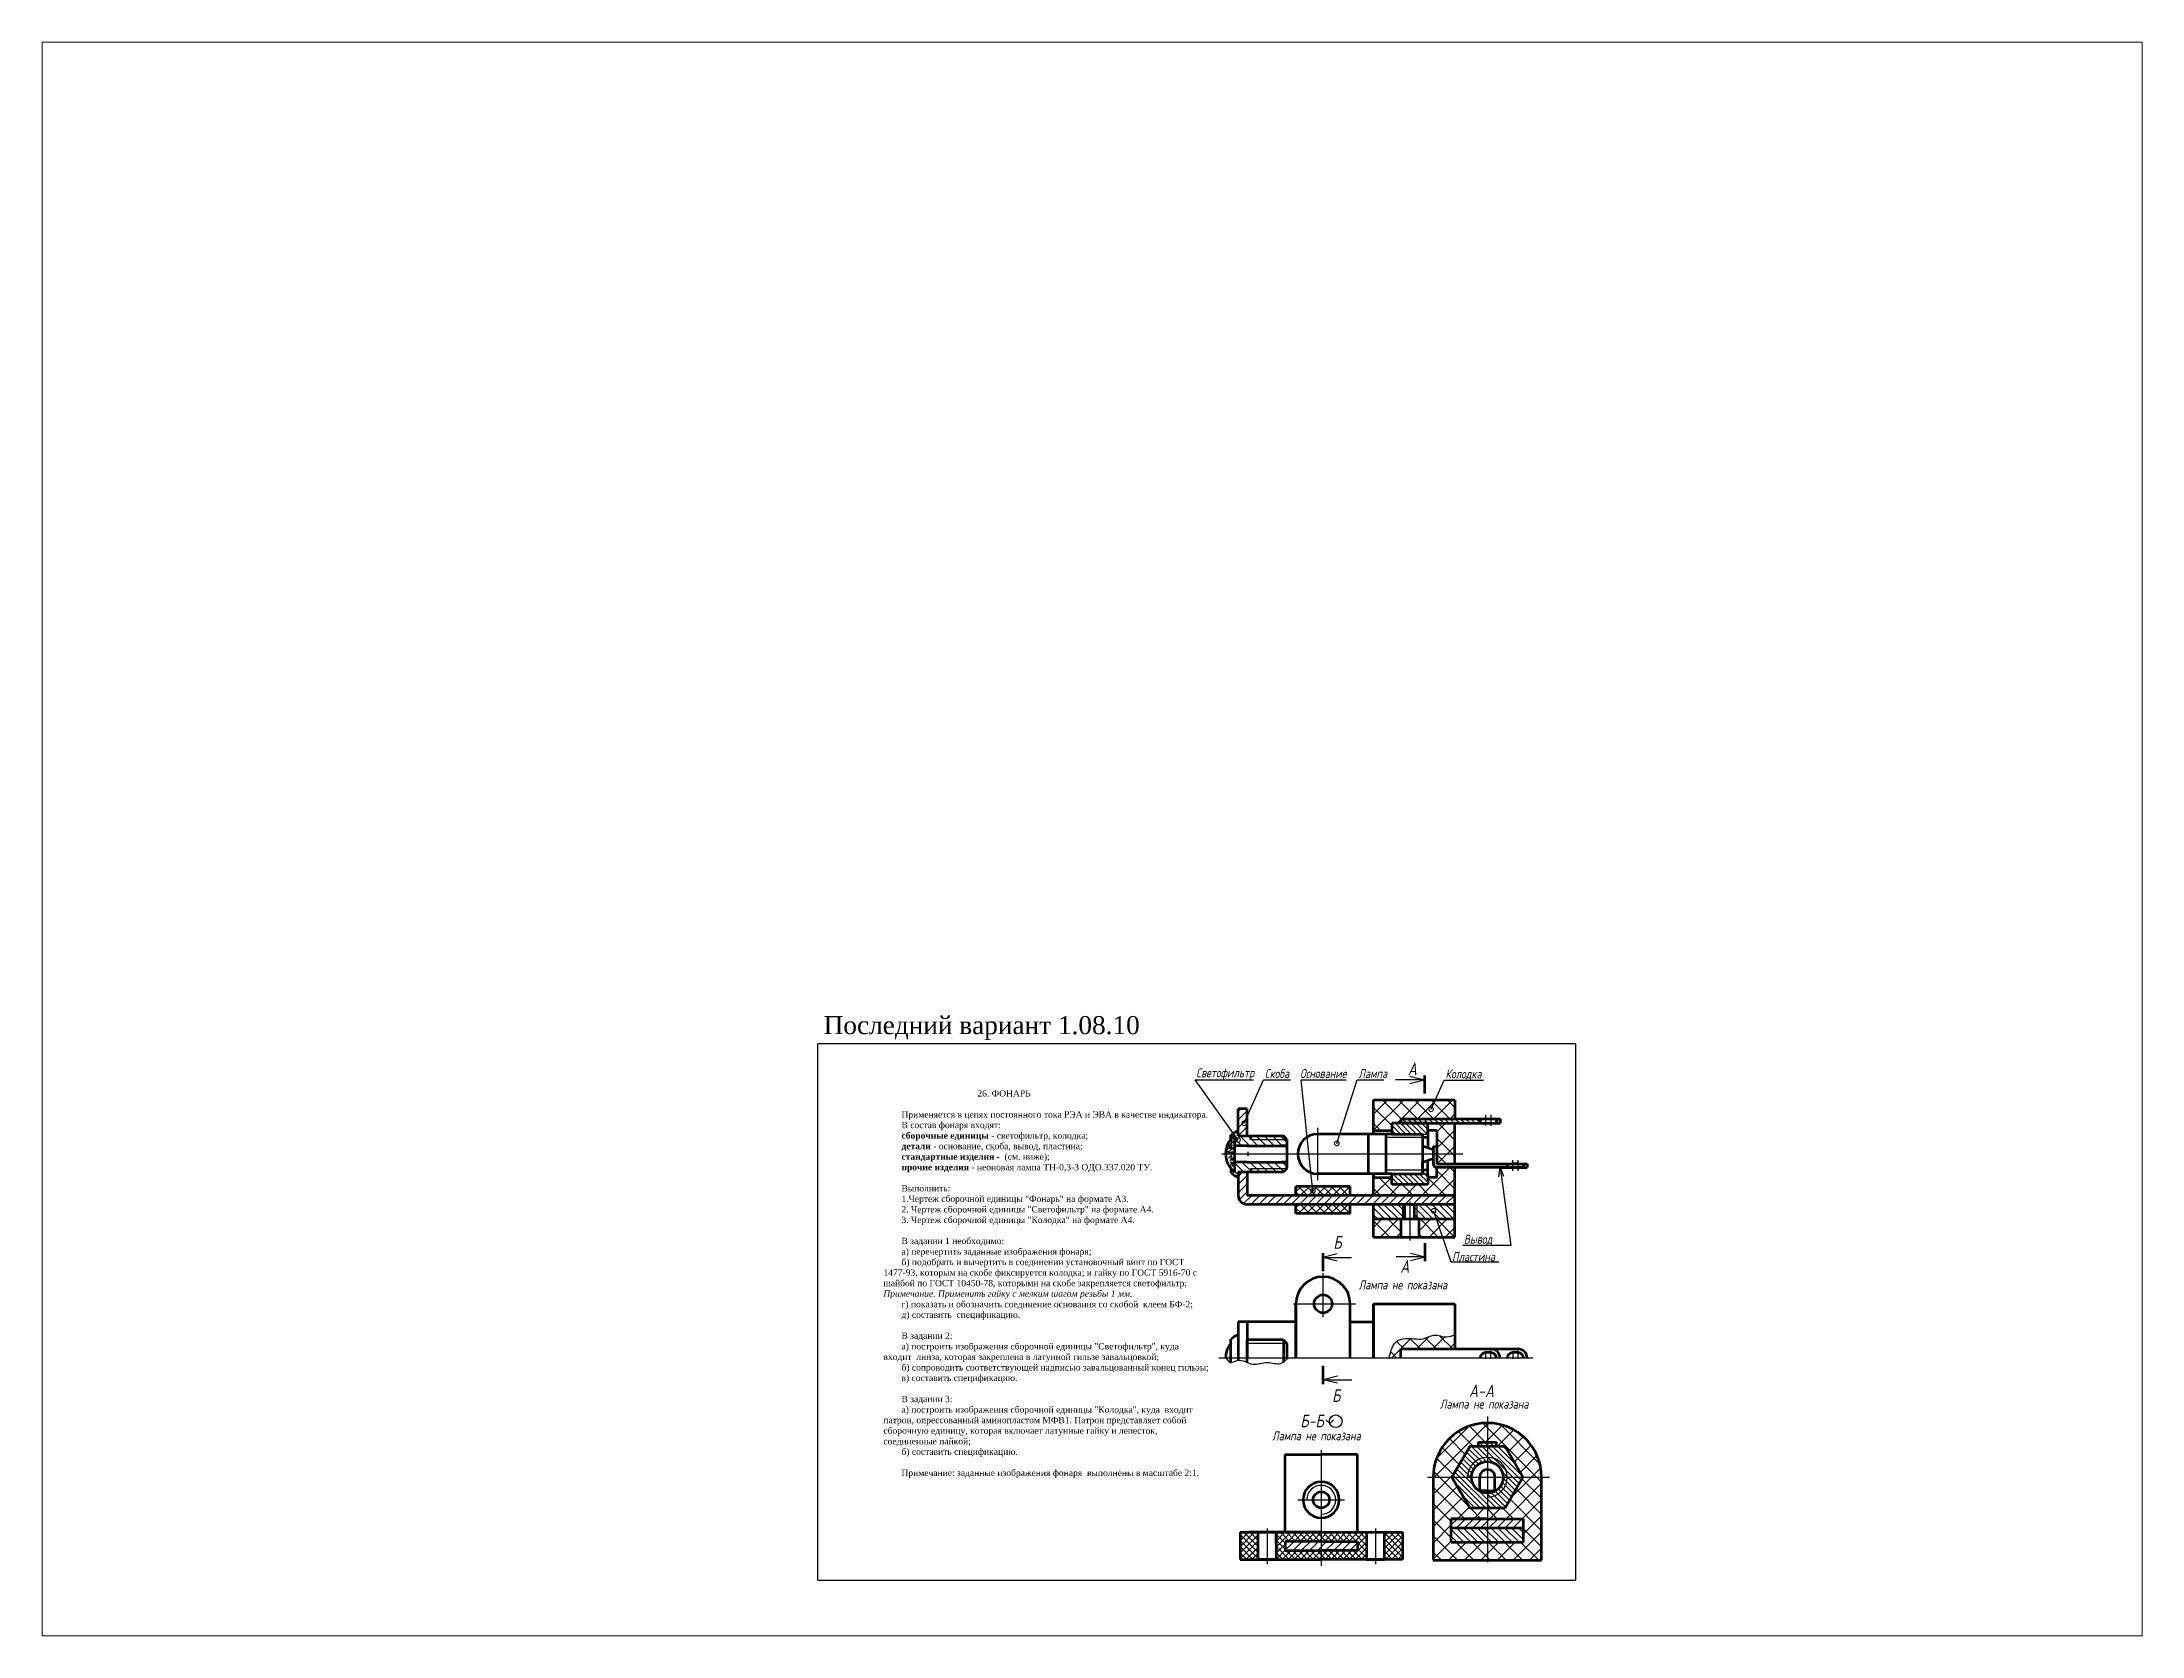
# Paper-space layout 'Layout1' of a CAD drawing. Header units: millimetres. Extents: x 26 to 231, y 20 to 176.
# The model-space entities are those that its viewports show. They can reach past a viewport. Long polylines and large blocks are cut down to what shows.
import ezdxf

# ---------------------------------------------------------------- set-up
doc = ezdxf.new("R2010")
doc.units = ezdxf.units.MM
doc.header["$LTSCALE"] = 0.5
doc.linetypes.add('CENTER2', pattern=[28.575, 19.05, -3.175, 3.175, -3.175])
doc.layers.get('0').update_dxf_attribs({"linetype": 'CONTINUOUS', "lineweight": 60})
doc.styles.get("Standard").update_dxf_attribs({"font": 'ISOCPEUI.TTF', "width": 0.8})
doc.styles.add('стиль1', font='Times New Roman.ttf')
doc.dimstyles.get("Standard").update_dxf_attribs({"dimtxt": 5, "dimasz": 5, "dimexe": 2, "dimexo": 0, "dimgap": 1.5, "dimtad": 1, "dimdec": 0, "dimzin": 0, "dimtxsty": 'Standard', "dimcen": 5, "dimadec": 0, "dimazin": 0, "dimtfac": 1, "dimtdec": 0, "dimtofl": 0, "dimtmove": 0, "dimatfit": 3, "dimldrblk": 'DOTSMALL', "dimfxl": 1, "dimtolj": 1, "dimtzin": 0, "dimarcsym": 0})

# ---------------------------------------------------------------- blocks, each defined once
blk = doc.blocks.new('_DotSmall')
at = {"color": 0, "linetype": 'ByBlock', "const_width": 0.5}
blk.add_lwpolyline([(-0.0625, 0, 1), (0.0625, 0, 1)], format="xyb", close=True, dxfattribs=at)

msp = doc.modelspace()

# ---------------------------------------------------------------- hatches: boundary and pattern name
at = {"lineweight": -3}
h = msp.add_hatch(dxfattribs=at)
h.set_pattern_fill('ANSI31', style=0)
h.set_pattern_definition([(45, (0, -5), (-2.245064, 2.245064), [])])
h.paths.add_polyline_path([(238, 261), (233, 261), (233, 246), (238, 246)])
h.paths.add_polyline_path([(238, 226), (233, 226), (233, 223), (233, 223), (233, 223), (233, 213.1, 0.418115), (238, 208), (353, 208), (353, 213), (238, 213)])
h = msp.add_hatch(dxfattribs=at)
h.set_pattern_fill('ANSI37', scale=2, style=0)
h.set_pattern_definition([(45, (0, -5), (-4.49013, 4.49013), []), (135, (0, -5), (-4.49013, -4.49013), [])])
h.paths.add_polyline_path([(353, 266), (308, 266), (308, 249), (318, 249), (318, 253), (323, 253), (323, 255.5), (353, 255.5)])
h.paths.add_polyline_path([(353, 253), (338, 253), (338, 249), (343, 249), (343, 243.5), (343, 236), (353, 236), (353, 240.2)])
h.paths.add_polyline_path([(353, 236), (343, 236), (343, 230.5), (353, 230.5)])
h.paths.add_polyline_path([(353, 228.5), (343, 228.5), (343, 223), (338, 223), (338, 219), (318, 219), (318, 223), (308, 223), (308, 213), (353, 213)])
h.paths.add_polyline_path([(323, 200), (308, 200), (308, 190), (323, 190)])
h.paths.add_polyline_path([(353, 200), (333, 200), (333, 190), (353, 190)])
h = msp.add_hatch(dxfattribs=at)
h.set_pattern_fill('ANSI31', angle=90, style=0)
h.set_pattern_definition([(135, (0, -5), (-2.245064, -2.245064), [])])
h.paths.add_polyline_path([(260, 244), (240, 244), (240, 246), (233, 246), (233, 249, 0.084648), (229, 246.5), (229, 244.1, -0.054985), (231, 246), (231, 240.5), (238, 240.5), (260, 240.5)])
h.paths.add_polyline_path([(258, 246), (240, 246), (240, 244), (260, 244)], flags=17)
h.paths.add_polyline_path([(260, 228), (240, 228), (240, 226), (258, 226)], flags=17)
h.paths.add_polyline_path([(260, 231.5), (238, 231.5), (231, 231.5), (231, 226, -0.054985), (229, 227.9), (229, 225.5, 0.08465), (233, 223), (233, 226), (240, 226), (240, 228), (260, 228)])
h = msp.add_hatch(dxfattribs=at)
h.set_pattern_fill('ANSI31', scale=0.65, angle=90, style=0)
h.set_pattern_definition([(135, (0, -5), (-1.459292, -1.459292), [])])
h.paths.add_polyline_path([(338, 253), (323, 253), (318, 253), (318, 247), (335, 247), (338, 247), (338, 248.5)])
h.paths.add_polyline_path([(338, 247), (335, 247), (335, 245), (338, 245), (338, 245.5)])
h.paths.add_polyline_path([(338, 226.5), (338, 227), (335, 227), (335, 226.5), (335, 225), (338, 225)])
h.paths.add_polyline_path([(338, 224.5), (338, 225), (335, 225), (318, 225), (318, 219), (338, 219)])
h = msp.add_hatch(dxfattribs=at)
h.set_pattern_fill('ANSI31', scale=0.65, angle=90, style=0)
h.set_pattern_definition([(135, (0.578, -4.927), (-1.459292, -1.459292), [])])
h.paths.add_polyline_path([(323, 255.5), (323, 253), (367, 253), (367, 255.5)])
h.paths.add_polyline_path([(378, 255.5), (376, 255.5), (376, 253), (378, 253)])
h = msp.add_hatch(color=7, dxfattribs=at)
h.paths.add_polyline_path([(343, 240.2), (341, 240.2), (341, 236), (343, 236)])
h.paths.add_polyline_path([(343, 236), (341, 236), (341, 230.5, 0.414214), (343, 228.5), (382, 228.5), (382, 230.5), (343, 230.5)])
h.paths.add_polyline_path([(393, 230.5), (390.9, 230.5), (390.9, 228.5), (393, 228.5)])
h = msp.add_hatch(dxfattribs=at)
h.set_pattern_fill('ANSI37', style=0)
h.set_pattern_definition([(45, (0, -5), (-2.245064, 2.245064), []), (135, (0, -5), (-2.245064, -2.245064), [])])
h.paths.add_polyline_path([(295, 218), (265, 218), (265, 213), (295, 213)])
h.paths.add_polyline_path([(295, 208), (265, 208), (265, 203), (295, 203)])
h = msp.add_hatch(dxfattribs=at)
h.set_pattern_fill('ANSI31', scale=0.85, angle=90, style=0)
h.set_pattern_definition([(135, (0, -5), (-1.908304, -1.908304), [])])
h.paths.add_polyline_path([(324, 208), (318.6, 208), (308, 208), (308, 200), (324, 200)])
h.paths.add_polyline_path([(353, 208), (332, 208), (332, 200), (334.2, 200), (353, 200)])
h.paths.add_polyline_path([(330.7, 208), (330.7, 200), (332, 200), (332, 208)])
h.paths.add_polyline_path([(325.3, 200), (325.3, 208), (324, 208), (324, 200)])
h = msp.add_hatch(dxfattribs=at)
h.set_pattern_fill('ANSI37', scale=2, angle=90, style=0)
h.set_pattern_definition([(135, (0.578, -5.691), (-4.49013, -4.49013), []), (225, (0.578, -5.691), (4.49013, -4.49013), [])])
edge = h.paths.add_edge_path()
edge.add_spline(control_points=[(353, 135.6), (351.5, 135.4), (347.7, 133.7), (341.5, 137), (335.9, 133), (329.2, 133.9), (319.5, 134.2), (317.5, 127), (316.5, 123)], knot_values=[0.332585, 0.332585, 0.332585, 0.332585, 5.011488, 12.082556, 18.407111, 23.407111, 32.462496, 43.310252, 43.310252, 43.310252, 43.310252], degree=3, periodic=0)
edge.add_line((316.5, 123), (323, 123))
edge.add_line((323, 123), (323, 128))
edge.add_line((323, 128), (353, 128))
edge.add_line((353, 128), (353, 135.6))
h = msp.add_hatch(dxfattribs=at)
h.set_pattern_fill('ANSI37', scale=2, style=0)
h.set_pattern_definition([(45, (-124, -184), (-4.49013, 4.49013), []), (135, (-124, -184), (-4.49013, -4.49013), [])])
h.paths.add_polyline_path([(371, 87), (371, 76.5), (376, 76.5), (376, 74), (380.8, 74), (390.6, 57), (401, 57, 0.414214)])
h.paths.add_polyline_path([(361.2, 74), (366, 74), (366, 76.5), (371, 76.5), (371, 87, 0.414214), (341, 57), (351.4, 57)])
h.paths.add_polyline_path([(351.4, 57), (341, 57), (341, 11), (371, 11), (371, 21), (351, 21), (351, 34), (371, 34), (371, 40), (361.2, 40)])
h.paths.add_polyline_path([(401, 57), (390.6, 57), (380.8, 40), (371, 40), (371, 34), (391, 34), (391, 21), (371, 21), (371, 11), (401, 11)])
h = msp.add_hatch(dxfattribs=at)
h.set_pattern_fill('ANSI31', scale=0.65, angle=90, style=0)
h.set_pattern_definition([(135, (-124, -184), (-1.4592916, -1.4592916), [])])
h.paths.add_polyline_path([(390.6, 57), (382, 57, -0.414214), (371, 46), (371, 40), (380.8, 40)])
h.paths.add_polyline_path([(380.8, 74), (371, 74), (371, 68, -0.414214), (382, 57), (390.6, 57)])
h.paths.add_polyline_path([(371, 68), (371, 74), (361.2, 74), (351.4, 57), (360, 57, -0.414214)])
h.paths.add_polyline_path([(362.2, 57), (351.4, 57), (361.2, 40), (371, 40), (371, 48.2, -0.414214)])
h.paths.add_polyline_path([(371, 65.8), (371, 68, 0.414214), (360, 57), (362.2, 57, -0.414214)], flags=17)
h.paths.add_polyline_path([(371, 68), (371, 65.8, -0.414214), (379.8, 57), (382, 57, 0.414214)])
h.paths.add_polyline_path([(382, 57), (379.8, 57, -0.414214), (371, 48.2), (371, 46, 0.414214)])
h = msp.add_hatch(dxfattribs=at)
h.set_pattern_fill('ANSI31', scale=0.65, angle=90, style=0)
h.set_pattern_definition([(135, (9.994, 0.952), (-1.459292, -1.459292), [])])
h.paths.add_polyline_path([(371, 74), (371, 76.5), (366, 76.5), (366, 74)])
h.paths.add_polyline_path([(376, 74), (376, 76.5), (371, 76.5), (371, 74)])
h = msp.add_hatch(dxfattribs=at)
h.set_pattern_fill('ANSI37', scale=0.75, style=0)
h.paths.add_polyline_path([(244, 26.5), (239, 26.5), (234, 26.5), (234, 11.5), (244, 11.5)])
h.paths.add_polyline_path([(279, 26.5), (254, 26.5), (254, 11.5), (279, 11.5), (279, 16.5), (259, 16.5), (259, 21.5), (279, 21.5)])
h.paths.add_polyline_path([(304, 26.5), (279, 26.5), (279, 21.5), (299, 21.5), (299, 16.5), (279, 16.5), (279, 11.5), (304, 11.5)])
h.paths.add_polyline_path([(324, 26.5), (314, 26.5), (314, 11.5), (324, 11.5)])
h = msp.add_hatch(dxfattribs=at)
h.set_pattern_fill('ANSI31', style=0)
h.set_pattern_definition([(45, (-124, -184), (-2.245064, 2.245064), [])])
h.paths.add_polyline_path([(371, 34), (351, 34), (351, 29), (371, 29)])
h.paths.add_polyline_path([(391, 34), (371, 34), (371, 29), (391, 29)])
h = msp.add_hatch(dxfattribs=at)
h.set_pattern_fill('ANSI31', scale=0.85, angle=90, style=0)
h.set_pattern_definition([(135, (-124, -184), (-1.908304, -1.908304), [])])
h.paths.add_polyline_path([(371, 29), (351, 29), (351, 21), (371, 21)])
h.paths.add_polyline_path([(391, 29), (371, 29), (371, 21), (391, 21)])
h = msp.add_hatch(dxfattribs=at)
h.set_pattern_fill('ANSI31', style=0)
h.paths.add_polyline_path([(299, 21.5), (279, 21.5), (279, 16.5), (299, 16.5)])
h.paths.add_polyline_path([(279, 21.5), (259, 21.5), (259, 16.5), (279, 16.5)])

# ---------------------------------------------------------------- linework, layer by layer
at = {"color": 7, "lineweight": 100}
for p, q in [((336.1, 279.4), (336.1, 269.4)), ((336.5, 176.6), (336.5, 186.6))]:
    msp.add_line(p, q, dxfattribs=at)
at = {"color": 7, "lineweight": -3}
for p, q in [((336.1, 277), (320.1, 277)), ((328.1, 279), (336.1, 277)), ((328.1, 275), (336.1, 277)), ((335, 245), (315, 245)), ((335, 247), (338, 247)), ((228.8, 238), (226.8, 236)), ((227.7, 237.8), (226.9, 237)), ((229, 240.6), (227.1, 238.7)), ((227.9, 240.4), (227.4, 239.8)), ((229.5, 242.5), (227.6, 240.5)), ((229.7, 235.7), (227.7, 233.7)), ((228.8, 237), (228, 236.3)), ((229, 239.7), (228.2, 238.9)), ((230.3, 234), (228.4, 232)), ((229.3, 233.8), (228.5, 233)), ((229.6, 241.5), (228.8, 240.8)), ((230.7, 240), (228.8, 238)), ((229.7, 239.8), (228.9, 238.9)), ((230.9, 237.6), (228.9, 235.6)), ((230.9, 243.5), (229, 241.6)), ((229.8, 240.7), (229, 239.9)), ((229.8, 237.4), (229, 236.6)), ((229.7, 234.8), (229, 234)), ((229.9, 243.4), (229.1, 242.6)), ((230.3, 233.1), (229.6, 232.3)), ((230.7, 239), (230, 238.3)), ((230.9, 240), (230.1, 239.2)), ((230.9, 236.6), (230.1, 235.9)), ((230.9, 242.6), (230.2, 241.9)), ((238.5, 235), (238.5, 237.2)), ((240, 244), (260, 244)), ((230.5, 231.8), (228.5, 229.8)), ((229.4, 231.6), (228.7, 230.8)), ((230, 229.9), (229.2, 229.1)), ((230.5, 230.8), (229.7, 230.1)), ((240, 228), (260, 228)), ((335, 227), (315, 227)), ((335, 225), (338, 225)), ((324, 208), (324, 200)), ((332, 208), (332, 200)), ((287.8, 180.7), (279.8, 178.7)), ((279.8, 178.7), (295.8, 178.7)), ((287.8, 176.7), (279.8, 178.7)), ((336.5, 179), (320.5, 179)), ((328.5, 181), (336.5, 179)), ((336.5, 179), (328.5, 179)), ((328.5, 177), (336.5, 179)), ((260, 131), (238, 131)), ((370, 126.8), (370, 122.5)), ((385, 126.8), (385, 122.5)), ((281.6, 88.8), (283.7, 86.7)), ((283.7, 86.7), (285.8, 88.8)), ((282.4, 44.5), (291.9, 44.5))]:
    msp.add_line(p, q, dxfattribs=at)
at = {"color": 7, "lineweight": 60}
for p, q in [((238, 261), (233, 261)), ((233, 246), (233, 261)), ((238, 246), (238, 261)), ((308, 247), (308, 266)), ((308, 266), (353, 266)), ((353, 266), (353, 255.5)), ((229, 244.1), (229, 246.5)), ((231, 246), (231, 226)), ((233, 246), (258, 246)), ((240, 244), (240, 246)), ((260, 244), (258, 246)), ((308, 247), (277, 247)), ((305, 247), (305, 225)), ((308, 249), (318, 249)), ((318, 247), (308, 247)), ((315, 225), (315, 247)), ((338, 253), (318, 253)), ((318, 253), (318, 247)), ((318, 247), (335, 247)), ((323, 255.5), (323, 253)), ((323, 255.5), (378, 255.5)), ((323, 253), (378, 253)), ((335, 247), (335, 240.5)), ((335, 245.5), (335, 226.5)), ((335, 245.5), (335, 240.5)), ((338, 245), (335, 245)), ((338, 247.5), (338, 253)), ((343, 249), (338, 249)), ((338, 248.5), (338, 245.5)), ((338, 245.5), (338, 239.5)), ((343, 249), (343, 243.5)), ((353, 230.5), (353, 253)), ((367, 255.5), (367, 253)), ((367, 253), (367, 255.5)), ((376, 255.5), (376, 253)), ((376, 253), (376, 255.5)), ((378, 255.5), (378, 253)), ((378, 255), (378, 253)), ((238, 240.5), (231, 240.5)), ((238, 240.5), (260, 240.5)), ((260, 240.5), (257, 240.5)), ((260, 244), (260, 240.5)), ((260, 243.5), (260, 228.5)), ((335, 240.5), (341, 238.5)), ((335, 231.5), (341, 233.5)), ((341, 240.2), (343, 240.2)), ((341, 240.2), (341, 230.5)), ((343, 243.5), (343, 230.5)), ((353, 236), (353, 240.2)), ((229, 227.9), (229, 225.5)), ((238, 231.5), (231, 231.5)), ((233, 226), (233, 213.1)), ((233, 226), (258, 226)), ((238, 231.5), (260, 231.5)), ((238, 226), (238, 213)), ((240, 228), (240, 226)), ((260, 231.5), (257, 231.5)), ((260, 228), (258, 226)), ((260, 228), (260, 231.5)), ((308, 225), (277, 225)), ((308, 213), (308, 225)), ((318, 225), (308, 225)), ((308, 224.5), (308, 222.5)), ((308, 223), (318, 223)), ((318, 219), (318, 225)), ((318, 225), (335, 225)), ((335, 226.5), (335, 231.5)), ((335, 226.5), (335, 231.5)), ((338, 227), (335, 227)), ((335, 226.5), (335, 225)), ((338, 226.5), (338, 232.5)), ((338, 223.5), (338, 226.5)), ((338, 224.5), (338, 219)), ((338, 224.5), (338, 223.5)), ((343, 223), (338, 223)), ((343, 230.5), (390.9, 230.5)), ((343, 228.5), (343, 228.5)), ((389.8, 228.5), (343, 228.5)), ((343, 223), (343, 228.5)), ((353, 190), (353, 228.5)), ((378, 230.5), (381, 230.5)), ((378, 228.5), (393, 228.5)), ((381.9, 228.5), (384.9, 228.5)), ((382, 230.5), (382, 228.5)), ((384.9, 230.5), (387.9, 230.5)), ((387.9, 230.5), (384.9, 230.5)), ((390.9, 230.5), (393, 230.5)), ((390.9, 230.5), (390.9, 228.5)), ((393, 230.5), (393, 228.5)), ((353, 213), (238, 213)), ((295, 218), (265, 218)), ((265, 213), (265, 218)), ((295, 213), (295, 218)), ((338, 219), (318, 219)), ((353, 208), (238, 208)), ((265, 203), (265, 208)), ((295, 203), (265, 203)), ((295, 203), (295, 208)), ((308, 190), (308, 208)), ((308, 200), (353, 200)), ((328, 208), (318.6, 208)), ((323, 200), (323, 190)), ((328, 208), (324.2, 208)), ((324.2, 200), (329.2, 200)), ((324.2, 200), (325.5, 200)), ((325.3, 200), (325.3, 208)), ((328, 208), (331.7, 208)), ((330.7, 200), (330.7, 208)), ((331.7, 200), (334.2, 200)), ((333, 200), (333, 190)), ((308, 190), (353, 190)), ((265, 123), (265, 153)), ((265, 153), (265, 123)), ((295, 123), (295, 153.2)), ((308, 153), (308, 123)), ((308, 123), (308, 153)), ((308, 153), (353, 153)), ((353, 153), (353, 128)), ((233, 143), (233, 121.7)), ((265, 143), (233, 143)), ((238, 143), (238, 123.4)), ((295, 143), (308, 143)), ((308, 123), (308, 140.5)), ((229, 120.5), (229, 133.5)), ((258, 133), (238, 133)), ((238, 123), (238, 133)), ((238, 120.6), (238, 132.9)), ((238, 132.9), (238, 130.9)), ((258, 133), (258, 120.7)), ((258, 133), (260, 131)), ((260, 131), (260, 122.4)), ((323, 123), (323, 128)), ((323, 128), (388, 128)), ((238, 123.4), (238, 123.4)), ((373, 126), (369.9, 126)), ((388, 126), (384.9, 126)), ((366, 74), (366, 76.5)), ((366, 76.5), (376, 76.5)), ((376, 74), (376, 76.5)), ((259, 27), (259, 69.5)), ((259, 69.5), (279, 69.5)), ((299, 69.5), (279, 69.5)), ((299, 27), (299, 69.5)), ((341, 57.5), (341, 13.5)), ((341, 57), (341, 11)), ((366.8, 49.5), (366.8, 57)), ((371, 49.5), (366.8, 49.5)), ((371, 49.5), (375.2, 49.5)), ((375.2, 49.5), (375.2, 57)), ((401, 11), (401, 57.5)), ((234, 26.5), (234, 11.5)), ((234, 26.5), (259, 26.5)), ((234, 26.5), (249, 26.5)), ((249, 26.5), (239, 26.5)), ((239, 26.5), (244, 26.5)), ((244, 11.5), (244, 26.5)), ((249, 26.5), (266, 26.5)), ((279, 26.5), (249, 26.5)), ((254, 20), (254, 26.5)), ((254, 26.5), (254, 11.5)), ((259, 26.5), (279, 26.5)), ((279, 26.5), (309, 26.5)), ((304, 26.5), (304, 11.5)), ((309, 26.5), (324, 26.5)), ((314, 11.5), (314, 26.5)), ((324, 26.5), (324, 11.5)), ((371, 34), (351, 34)), ((351, 21), (351, 34)), ((351, 34), (391, 34)), ((351, 29), (391, 29)), ((351, 29), (391, 29)), ((391, 21), (391, 34)), ((254, 19.6), (254, 11.5)), ((259, 21.5), (259, 16.5)), ((279, 21.5), (259, 21.5)), ((259, 16.5), (279, 16.5)), ((279, 21.5), (299, 21.5)), ((299, 16.5), (279, 16.5)), ((299, 21.5), (299, 16.5)), ((351, 21), (391, 21)), ((371, 21), (391, 21)), ((234, 11.5), (279, 11.5)), ((254, 11.5), (244, 11.5)), ((249, 11.5), (254, 11.5)), ((324, 11.5), (279, 11.5)), ((304, 11.5), (314, 11.5)), ((341, 11), (401, 11))]:
    msp.add_line(p, q, dxfattribs=at)
at = {"color": 7, "linetype": 'CENTER2', "lineweight": -3}
for p, q in [((370.1, 251.7), (370.1, 257.6)), ((373.1, 251.6), (373.1, 257.6)), ((277, 250.5), (277, 221.5)), ((224, 236), (357.4, 236)), ((385, 226.7), (385, 232.6)), ((388, 226.6), (388, 232.6)), ((328, 209.6), (328, 188)), ((280, 145.6), (280, 170)), ((263.7, 153), (298, 153)), ((373, 122.6), (373, 128.5)), ((388, 122.6), (388, 128.5)), ((396.1, 123), (222.3, 123)), ((371, 90.6), (371, 10)), ((279, 72), (279, 8)), ((337.9, 57), (405.4, 57)), ((266, 44.5), (282.4, 44.5)), ((249, 28.7), (249, 8.8)), ((309, 28.7), (309, 8.8))]:
    msp.add_line(p, q, dxfattribs=at)
at = {"lineweight": 100}
for p, q in [((279.8, 181.1), (279.8, 171.1)), ((280, 108.6), (280, 118.6))]:
    msp.add_line(p, q, dxfattribs=at)
at = {"lineweight": -3}
for p, q in [((288, 113), (280, 111)), ((280, 111), (296, 111)), ((288, 109), (280, 111))]:
    msp.add_line(p, q, dxfattribs=at)
at = {"color": 7, "lineweight": -3}
msp.add_lwpolyline([(0, 0), (420, 0), (420, 297), (0, 297)], close=True, dxfattribs=at)
at = {"color": 7, "lineweight": 60}
msp.add_lwpolyline([(380.8, 40), (390.6, 57), (380.8, 74), (361.2, 74), (351.4, 57), (361.2, 40)], close=True, dxfattribs=at)
for centre, radius in [((280, 153), 5), ((371, 57), 8.75), ((279, 44.5), 4.5)]:
    msp.add_circle(centre, radius, dxfattribs=at)
at = {"color": 7, "lineweight": -3}
msp.add_circle((287, 88), 3.5, dxfattribs=at)
at = {"color": 7, "lineweight": 60}
for centre, radius, start, end in [((238.5, 236), 12.5, 126.7058, 233.2942), ((238.5, 236), 14.1, 112.7605, 132.1143), ((277, 236), 11, 90, 270), ((238.5, 236), 14.1, 227.8857, 247.24), ((343, 230.5), 2, 180, 270), ((238, 213), 5, 179.2378, 270), ((280, 153), 15, 0, 180), ((238.5, 123), 12.5, 139.2948, 180.0074), ((238.5, 123), 14.1, 112.7605, 132.1143), ((373, 123), 5, 0, 90), ((388, 123), 5, 0, 90), ((370, 123), 3, 90, 180), ((373, 123), 3, 0, 90), ((385, 123), 3, 90, 180), ((388, 123), 3, 0, 90), ((371, 57), 30, 0, 180), ((371, 57), 4.25, 0, 180), ((279, 44.5), 10, 90, 270), ((279, 44.5), 10, 270, 90)]:
    msp.add_arc(centre, radius, start, end, dxfattribs=at)
at = {"color": 7, "lineweight": -3}
for centre, radius in [((371, 57), 11), ((279, 44.5), 8)]:
    msp.add_arc(centre, radius, 270, 180, dxfattribs=at)
msp.add_open_spline([(316.5, 123), (317.5, 127), (319.5, 134.2), (329.2, 133.9), (335.9, 133), (341.5, 137), (347.7, 133.7), (351.5, 135.5), (353.1, 135.6)], degree=3, knots=[0.332585, 0.332585, 0.332585, 0.332585, 11.18034, 20.235725, 25.235725, 31.56028, 38.631348, 43.450256, 43.450256, 43.450256, 43.450256], dxfattribs=at)
msp.add_spline([(226.4, 122.9), (228.5, 120.6), (232.4, 121.6), (241.1, 119.6), (249.2, 120.6), (256.5, 120), (260.5, 122.9)], degree=3, dxfattribs=at)

# ---------------------------------------------------------------- texts
at = {"color": 1, "lineweight": -3, "style": 'стиль1'}
msp.add_text('Последний вариант 1.08.10', height=10, dxfattribs=at).set_placement((3.4, 302.3))
at = {"color": 7, "lineweight": -3, "width": 0.8}
for s, height, p in [('Светофильтр', 5, (209.8, 278.4)), ('Скоба', 5, (247.8, 278)), ('Основание', 5, (267.3, 278)), ('Лампа', 5, (299.6, 278)), ('A', 7, (326.9, 279.5)), ('Колодка', 5, (347.8, 277.8)), ('Б', 7, (285.7, 183.5)), ('Вывод', 5, (358, 186.3)), ('A', 7, (322.7, 170.2)), ('Пластина', 5, (351.5, 176.6)), ('Лампа не показана', 5, (299.7, 161)), ('Б', 7, (285, 98.7)), ('A-A', 7, (360.8, 101.3)), ('Лампа не показана', 5, (344.7, 95)), ('Лампа не показана', 5, (251.8, 77.4)), ('Б-Б', 7, (267.4, 84.7))]:
    msp.add_text(s, height=height, dxfattribs=at).set_placement(p)
at = {"color": 7, "insert": (32.5, 277.1), "char_height": 3.5, "width": 179.529, "attachment_point": 1, "style": 'стиль1'}
msp.add_mtext('{\\fTimes New Roman|b0|i0|c204|p18;^I^I^I^I\\P^I^I^I^I}26{\\fTimes New Roman|b0|i0|c204|p18;. ФОНАРЬ\\P\\P\\pi-3.5,l3.5;^IПрименяется в цепях постоянного тока РЭА и ЭВА в качестве индикатора.\\P\\pi0,l0;^IВ состав фонаря входят:\\P^I\\fTimes New Roman|b1|i0|c204|p18;сборочные единицы\\fTimes New Roman|b0|i0|c204|p18; - светофильтр, колодка;\\P^I\\fTimes New Roman|b1|i0|c204|p18;детали\\fTimes New Roman|b0|i0|c204|p18; - основание, скоба, вывод, пластина;\\P^I\\fTimes New Roman|b1|i0|c204|p18;стандартные изделия \\fTimes New Roman|b0|i0|c204|p18;-  (см. ниже);\\P^I\\fTimes New Roman|b1|i0|c204|p18;прочие изделия \\fTimes New Roman|b0|i0|c204|p18;- неоновая лампа ТН-0,3-3 ОДО.337.020 ТУ.\\P\\P^IВыполнить:\\P^I1.Чертеж сборочной единицы "Фонарь" на формате А3.\\P^I2. Чертеж сборочной единицы "Светофильтр" на формате А4.\\P^I3. Чертеж сборочной единицы "Колодка" на формате А4.\\P\\P^IВ задании 1 необходимо:\\P^Iа) перечертить заданные изображения фонаря;\\P\\pi-4,l4;^Iб) подобрать и вычертить в соединении установочный винт по ГОСТ 1477-93, которым на скобе фиксируется колодка; и гайку по ГОСТ 5916-70 с шайбой по ГОСТ 10450-78, которыми на скобе закрепляется светофильтр;\\P   \\fTimes New Roman|b0|i1|c204|p18;Примечание. Применить гайку с мелким шагом резьбы 1 мм.\\fTimes New Roman|b0|i0|c204|p18;\\P\\pi0,l0;^Iг) показать и обозначить соединение основания со скобой  клеем БФ-2;\\P^Iд) составить  спецификацию.\\P\\P^IВ задании 2:\\P\\pi-4,l4;^Iа) построить изображения сборочной единицы "Светофильтр", куда  входит  линза, которая закреплена в латунной гильзе завальцовкой; \\P\\pi-3.5,l3.5;^Iб) сопроводить соответствующей надписью завальцованный конец гильзы;\\P\\pi0,l0;^Iв) составить спецификацию.\\P\\P^IВ задании 3:\\P\\pi-4,l4;^Iа) построить изображения сборочной единицы "Колодка", куда  входит патрон, опрессованный аминопластом МФВ1. Патрон представляет собой сборочную единицу, которая включает латунные гайку и лепесток, соединенные пайкой;\\P\\pi0,l0;^Iб) составить спецификацию.\\P^I\\P\\pi-3.5,l3.5;^IПримечание: заданные изображения фонаря  выполнены в масштабе 2:1.\\P\\pi0,l0;^I^I^I}', dxfattribs=at)

# ---------------------------------------------------------------- leaders
at = {"color": 7, "lineweight": -3}
for points, override in [([(232.9, 243.7), (209.1, 277), (241.5, 277)], {"dimgap": 1.5, "dimtad": 0}), ([(236.3, 253), (247, 277), (261.9, 277)], {"dimgap": 1.5, "dimtad": 0}), ([(274.4, 215.6), (267.8, 277), (292.8, 277)], {"dimgap": 1.5, "dimtad": 0}), ([(287.6, 241.8), (298.9, 277), (313.7, 277)], {"dimgap": 1.5, "dimtad": 0}), ([(339.8, 260.7), (347, 276.8), (368.9, 276.8)], {"dimgap": 1.5, "dimtad": 0}), ([(378, 228.5), (383.9, 185.3), (357.4, 185.3)], {"dimgap": 1.5, "dimtad": 0, "dimldrblk": 'Open30'}), ([(341.2, 204.5), (350.8, 176.3), (377.4, 176.3)], {"dimgap": 1.5, "dimtad": 0})]:
    msp.add_leader(points, dimstyle='Standard', override=override, dxfattribs=at)

psp = doc.layouts.get("Layout1")

# ---------------------------------------------------------------- viewports
at = {"layer": '0', "color": 5}
psp.add_viewport(center=(128.5, 97.5), size=(205.6, 156), view_center_point=(152.02, 410.35), view_height=882.4726, dxfattribs=at)

doc.saveas('drawing.dxf')
